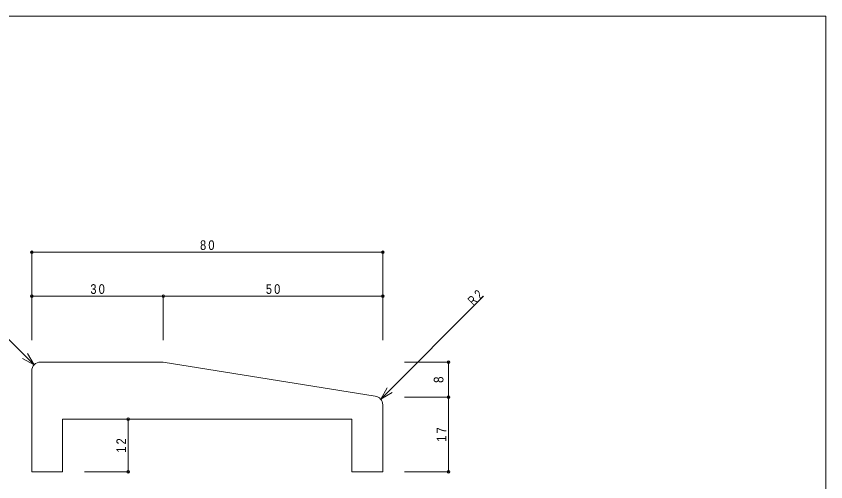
# Model space of a CAD drawing. Units: millimetres on the paper. Extents: x -141 to 141, y -98 to 98.
# Drawn here: x -43.5 to 141, y -8.5 to 97.5 of the extents above; entities that cross this region are included whole.
import ezdxf
from ezdxf.enums import TextEntityAlignment as Align

# ---------------------------------------------------------------- set-up
doc = ezdxf.new("R2010")
doc.units = ezdxf.units.MM
doc.header["$PDMODE"] = 32
doc.header["$PDSIZE"] = 0.6
for name, color, linetype, lineweight in [('0-0_ＫＢ製品', 2, 'Continuous', 9), ('0-3_寸法', 4, 'Continuous', 9), ('0-4_引出線字', 4, 'Continuous', 9), ('F-0_図面枠', 5, 'Continuous', 9)]:
    doc.layers.add(name, color=color, linetype=linetype, lineweight=lineweight)
doc.styles.add('HGｺﾞｼｯｸM', font='')
doc.styles.get('HGｺﾞｼｯｸM').set_extended_font_data('HGｺﾞｼｯｸM')

msp = doc.modelspace()

# ---------------------------------------------------------------- linework, layer by layer
at = {"layer": '0-0_ＫＢ製品'}
for p, q in [((-38, 18.75), (-10, 18.75)), ((38.316, 11.019), (-10, 18.75)), ((-40, 16.75), (-40, -6.25)), ((40, 9.045), (40, -6.25)), ((-33, -6.25), (-33, 5.75)), ((-40, -6.25), (-33, -6.25)), ((33, -6.25), (40, -6.25))]:
    msp.add_line(p, q, dxfattribs=at)
msp.add_lwpolyline([(33, -6.25), (33, 5.75), (-33, 5.75)], dxfattribs=at)
for centre, start, end in [((-38, 16.75), 90, 180), ((38, 9.045), 0, 80.9097)]:
    msp.add_arc(centre, 2, start, end, dxfattribs=at)
at = {"layer": '0-3_寸法'}
for p, q in [((-40, 43.75), (40, 43.75)), ((-40, 43.75), (-40, 33.75)), ((40, 43.75), (40, 33.75)), ((-40, 33.75), (-10, 33.75)), ((-40, 33.75), (-40, 23.75)), ((-10, 33.75), (-10, 23.75)), ((-10, 33.75), (40, 33.75)), ((40, 33.75), (40, 23.75)), ((55, 18.75), (45, 18.75)), ((55, 10.75), (55, 18.75)), ((55, 10.75), (45, 10.75)), ((55, -6.25), (55, 10.75)), ((-18, 5.75), (-28, 5.75)), ((-18, -6.25), (-18, 5.75)), ((-18, -6.25), (-28, -6.25)), ((55, -6.25), (45, -6.25))]:
    msp.add_line(p, q, dxfattribs=at)
for p in [(-40, 43.75), (40, 43.75), (-40, 33.75), (-10, 33.75), (40, 33.75), (55, 18.75), (55, 10.75), (-18, 5.75), (-18, -6.25), (55, -6.25)]:
    msp.add_point(p, dxfattribs=at)
at = {"layer": '0-4_引出線字'}
for p, q in [((-39.478, 18.097), (-55.131, 33.75)), ((39.554, 10.304), (63, 33.75)), ((-39.478, 18.097), (-40.978, 20.695)), ((-39.478, 18.097), (-42.076, 19.597)), ((39.554, 10.304), (41.054, 12.902)), ((39.554, 10.304), (42.152, 11.804))]:
    msp.add_line(p, q, dxfattribs=at)
at = {"layer": 'F-0_図面枠'}
for p, q in [((-141, 97.5), (141, 97.5)), ((141, 97.5), (141, -97.5))]:
    msp.add_line(p, q, dxfattribs=at)

# ---------------------------------------------------------------- texts
at = {"layer": '0-3_寸法', "color": 7, "style": 'HGｺﾞｼｯｸM', "width": 0.9}
msp.add_text('8', height=2.199, rotation=90, dxfattribs=at).set_placement((54.5, 14), align=Align.BOTTOM_LEFT)
at = {"layer": '0-3_寸法', "color": 7, "char_height": 2.199, "attachment_point": 7, "style": 'HGｺﾞｼｯｸM'}
for s, insert in [('\\T1.36;\\W0.85;80', (-1.625, 44.25)), ('\\T1.36;\\W0.85;30', (-26.625, 34.25)), ('\\T1.36;\\W0.85;50', (13.375, 34.25))]:
    msp.add_mtext(s, dxfattribs=dict(at, insert=insert))
for s, insert, rotation in [('\\T1.36;\\W0.75;R2', (60.702, 31.452), 45), ('\\T1.36;\\W0.85;17', (54.5, 0.625), 90), ('\\T1.36;\\W0.85;12', (-18.5, -1.875), 90)]:
    msp.add_mtext(s, dxfattribs=dict(at, insert=insert, rotation=rotation))

doc.saveas('drawing.dxf')
